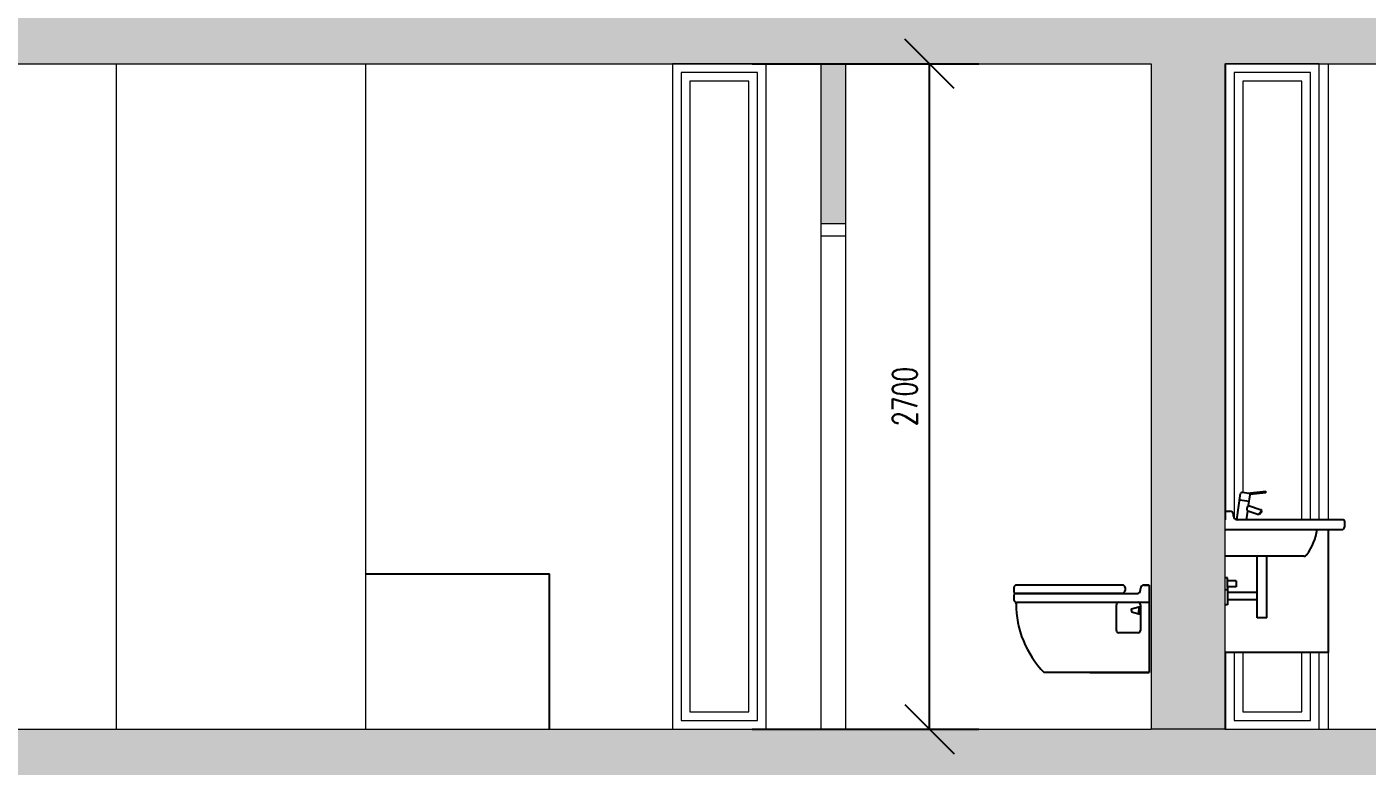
# Model space of a CAD drawing. Header units: metres. Extents: x -45 to 1930, y -347 to 488.
# Drawn here: x 238.15 to 243.59, y -141 to -138 of the extents above; entities that cross this region are included whole.
import ezdxf

# ---------------------------------------------------------------- set-up
doc = ezdxf.new("R2010")
doc.units = ezdxf.units.M
doc.header["$PDMODE"] = 3
for name, color, linetype in [('JIKA-2D', 251, 'Continuous'), ('koty', 4, 'Continuous'), ('okna', 4, 'Continuous'), ('popis', 6, 'Continuous'), ('SRAFY', 3, 'Continuous'), ('stafaz', 254, 'Continuous'), ('ZARIZOVAKY', 251, 'Continuous'), ('zařízení kuchyně', 32, 'Continuous')]:
    doc.layers.add(name, color=color, linetype=linetype)
doc.styles.add('ROMANS', font='romans.shx', dxfattribs={"width": 0.7})
doc.dimstyles.new('andr', dxfattribs={"dimtxt": 0.1, "dimasz": 0.2, "dimexe": 0.2, "dimexo": 0.2, "dimgap": 0.05, "dimtad": 1, "dimlfac": 1000, "dimrnd": 10, "dimtxsty": 'Standard', "dimblk": 'OBLIQUE', "dimcen": 2.5, "dimclrd": 7, "dimclre": 7, "dimclrt": 7, "dimadec": 0, "dimazin": 0, "dimtfac": 1, "dimtmove": 0, "dimatfit": 3, "dimldrblk": 'OBLIQUE', "dimfxl": 0, "dimarcsym": 0})

# ---------------------------------------------------------------- blocks, each defined once
blk = doc.blocks.new('WC 540 Starck bok')
at = {"layer": 'JIKA-2D', "linetype": 'ByBlock'}
for p, q in [((51.0865, 46.5761), (51.0865, 46.5586)), ((51.5273, 46.5861), (51.0965, 46.5861)), ((51.5373, 46.5761), (51.5373, 46.5636)), ((51.615, 46.5861), (51.635, 46.5861)), ((51.635, 46.5861), (51.615, 46.5861)), ((51.635, 46.5861), (51.635, 46.2311)), ((51.0865, 46.5461), (51.0865, 46.5261)), ((51.0915, 46.5536), (51.5273, 46.5536)), ((51.0915, 46.5511), (51.585, 46.5511)), ((51.6, 46.5661), (51.6, 46.5711)), ((51.6, 46.5661), (51.6, 46.5661)), ((51.0965, 46.5161), (51.635, 46.5161)), ((51.5023, 46.5161), (51.6, 46.5161)), ((51.5023, 46.4021), (51.5023, 46.5061)), ((51.5123, 46.5161), (51.59, 46.5161)), ((51.5635, 46.489), (51.5935, 46.4978)), ((51.5635, 46.4833), (51.5635, 46.489)), ((51.5635, 46.4833), (51.5635, 46.4777)), ((51.5635, 46.4777), (51.5935, 46.4689)), ((51.5935, 46.4978), (51.6, 46.4978)), ((51.5935, 46.4978), (51.5935, 46.4833)), ((51.5935, 46.4689), (51.5935, 46.4833)), ((51.5935, 46.4689), (51.6, 46.4689)), ((51.6, 46.5061), (51.6, 46.4021)), ((51.59, 46.3921), (51.5123, 46.3921)), ((51.635, 46.2311), (51.2093, 46.2311)), ((51.3949, 46.2311), (51.635, 46.2311))]:
    blk.add_line(p, q, dxfattribs=at)
for centre, radius, start, end in [((51.0965, 46.5761), 0.01, 90, 180), ((51.5273, 46.5761), 0.01, 0, 90), ((51.615, 46.5711), 0.015, 90, 180), ((51.0915, 46.5586), 0.005, 180, 270), ((51.0915, 46.5461), 0.005, 90, 180), ((51.0965, 46.5261), 0.01, 180, 234.8913), ((51.5273, 46.5636), 0.01, 270, 360), ((51.585, 46.5661), 0.015, 270, 0), ((51.085, 46.5097), 0.01, 7.5181, 54.8913), ((51.4916, 46.5097), 0.3966, 179.811, 224.6328), ((51.5123, 46.5061), 0.01, 90, 180), ((51.59, 46.5061), 0.01, 360, 90), ((51.5123, 46.4021), 0.01, 180, 270), ((51.59, 46.4021), 0.01, 270, 0)]:
    blk.add_arc(centre, radius, start, end, dxfattribs=at)
blk = doc.blocks.new('_OBLIQUE')
at = {"color": 0, "linetype": 'ByBlock'}
blk.add_line((-0.5, -0.5), (0.5, 0.5), dxfattribs=at)
blk = doc.blocks.new('*D44')
at = {"layer": 'Defpoints', "color": 0, "linetype": 'Continuous', "lineweight": 0}
for p in [(240.8928, -138.1472), (241.8131, -138.1472), (240.8928, -140.8472)]:
    blk.add_point(p, dxfattribs=at)
at = {"layer": 'koty', "color": 7, "linetype": 'Continuous', "lineweight": -2}
for p, q in [((241.0928, -138.1472), (242.0131, -138.1472)), ((241.8131, -140.8472), (241.8131, -138.1472)), ((241.0928, -140.8472), (242.0131, -140.8472))]:
    blk.add_line(p, q, dxfattribs=at)
at = {"layer": 'koty', "color": 7, "linetype": 'Continuous', "lineweight": -2, "xscale": 0.2, "yscale": 0.2, "zscale": 0.2}
for p, rotation in [((241.8131, -138.1472), 90), ((241.8131, -140.8472), 270)]:
    blk.add_blockref('_OBLIQUE', p, dxfattribs=dict(at, rotation=rotation))
at = {"layer": 'koty', "color": 7, "linetype": 'Continuous', "lineweight": 0, "insert": (241.7131, -139.4972), "char_height": 0.1, "attachment_point": 5, "rotation": 90, "style": 'ROMANS'}
blk.add_mtext('2700', dxfattribs=at)

msp = doc.modelspace()

# ---------------------------------------------------------------- hatches: boundary and pattern name
at = {"layer": 'SRAFY', "linetype": 'Continuous', "lineweight": 0}
msp.add_hatch(color=256, dxfattribs=at).paths.add_polyline_path([(233.704501, -137.847185), (233.254501, -137.847185), (233.254501, -141.147185), (240.254501, -141.147185), (244.287007, -141.147185), (244.287007, -141.597185), (244.387007, -141.597185), (244.387007, -141.147185), (247.282439, -141.147185), (247.282439, -141.597185), (247.382439, -141.597185), (247.382439, -141.147185), (248.532439, -141.147185), (248.532439, -141.011736), (247.382439, -141.011736), (247.382439, -140.847185), (247.082439, -140.847185), (245.732439, -140.847185), (245.632439, -140.847185), (244.582439, -140.847185), (244.482439, -140.847185), (243.012439, -140.847185), (242.712439, -140.847185), (233.704501, -140.847185), (233.704501, -138.147185), (241.372439, -138.147185), (241.372439, -138.797185), (241.472439, -138.797185), (241.472439, -138.147185), (242.712439, -138.147185), (242.712439, -140.847185), (243.012439, -140.847185), (243.012439, -140.535641), (243.012439, -138.147185), (243.394886, -138.147185), (244.482439, -138.147185), (244.482439, -140.847185), (244.582439, -140.847185), (244.582439, -138.147185), (245.632439, -138.147185), (245.632439, -140.847185), (245.732439, -140.847185), (245.732439, -138.147185), (247.082439, -138.147185), (247.082439, -140.847185), (247.382439, -140.847185), (247.382439, -138.147185), (248.532439, -138.147185), (248.532439, -138.023656), (248.257439, -138.023656), (247.382439, -138.023656), (247.382439, -137.847185), (246.223101, -137.847185), (246.195597, -137.947185), (246.168094, -137.847185), (245.732439, -137.847185), (245.632439, -137.847185), (244.582439, -137.847185), (244.482439, -137.847185), (243.012439, -137.847185), (242.712439, -137.847185)])

# ---------------------------------------------------------------- linework, layer by layer
at = {"linetype": 'Continuous', "lineweight": 0}
msp.add_line((243.012439, -140.847185), (242.712439, -140.847185), dxfattribs=at)
at = {"layer": 'JIKA-2D', "linetype": 'ByBlock'}
for p, q in [((243.110477, -139.890663), (243.081746, -139.886542)), ((243.104068, -139.889744), (243.178152, -139.881909)), ((243.178872, -139.888717), (243.114788, -139.895387)), ((243.178872, -139.888717), (243.178152, -139.881909)), ((243.060834, -139.997099), (243.076087, -139.890781)), ((243.110993, -139.923513), (243.072363, -139.917971)), ((243.108511, -139.939574), (243.114716, -139.896323)), ((243.108511, -139.939574), (243.159942, -139.956985)), ((243.012439, -139.962185), (243.032439, -139.962185)), ((243.047439, -139.982185), (243.047439, -139.977185)), ((243.492439, -139.997185), (243.062439, -139.997185)), ((243.100246, -139.997185), (243.10522, -139.962514)), ((243.145579, -139.975659), (243.10522, -139.962514)), ((243.160982, -139.961043), (243.148195, -139.974972)), ((243.151138, -139.977172), (243.148195, -139.974972)), ((243.163924, -139.963243), (243.151138, -139.977172)), ((243.163924, -139.963243), (243.160982, -139.961043)), ((243.012439, -140.037185), (243.487439, -140.037185)), ((243.497439, -140.002185), (243.497439, -140.027185)), ((243.332735, -140.145641), (243.012439, -140.145641)), ((243.142674, -140.395641), (243.142674, -140.145641)), ((243.182674, -140.395641), (243.182674, -140.145641)), ((243.022439, -140.23296), (243.012439, -140.23296)), ((243.022439, -140.272185), (243.022439, -140.23296)), ((243.058425, -140.245414), (243.022439, -140.245414)), ((243.058425, -140.268956), (243.022439, -140.268956)), ((243.058425, -140.245414), (243.058425, -140.268956)), ((243.022439, -140.281411), (243.012439, -140.281411)), ((243.022439, -140.272185), (243.022439, -140.342185)), ((243.142674, -140.292185), (243.022439, -140.292185)), ((243.142674, -140.322185), (243.022439, -140.322185)), ((243.022439, -140.342185), (243.012439, -140.342185)), ((243.182674, -140.395641), (243.142674, -140.395641))]:
    msp.add_line(p, q, dxfattribs=at)
for centre, radius, start, end in [((243.081036, -139.891491), 0.005, 81.836004, 171.836004), ((243.116891, -139.952545), 0.015442, 122.862066, 219.9409), ((243.109767, -139.895613), 0.005, 351.836004, 81.836004), ((243.032439, -139.977185), 0.015, 0, 90), ((243.062439, -139.982185), 0.015, 180, 270), ((243.146354, -139.973282), 0.0025, 251.960508, 317.448476), ((243.15914, -139.959353), 0.0025, 317.448476, 71.297998), ((243.492439, -140.002185), 0.005, 0, 90), ((243.487439, -140.027185), 0.01, 270, 0)]:
    msp.add_arc(centre, radius, start, end, dxfattribs=at)
at = {"layer": 'okna', "linetype": 'Continuous', "lineweight": 0}
for p, q in [((241.372439, -138.847185), (241.372439, -140.847185)), ((241.472439, -138.847185), (241.472439, -140.847185))]:
    msp.add_line(p, q, dxfattribs=at)
at = {"layer": 'popis', "linetype": 'Continuous', "lineweight": 0}
for p, q in [((238.511875, -138.147185), (238.511875, -140.847185)), ((239.523548, -138.147185), (239.523548, -140.847185)), ((243.012439, -138.147185), (243.012439, -140.535641)), ((241.472439, -138.797185), (241.372439, -138.797185)), ((243.012439, -140.535641), (243.012439, -140.847185))]:
    msp.add_line(p, q, dxfattribs=at)
at = {"layer": 'SRAFY', "linetype": 'Continuous', "lineweight": 0}
for p, q in [((233.704501, -138.147185), (241.372439, -138.147185)), ((241.372439, -138.147185), (241.372439, -138.847185)), ((241.472439, -138.147185), (241.472439, -138.847185)), ((241.472439, -138.147185), (242.712439, -138.147185)), ((242.712439, -138.147185), (242.712439, -140.847185)), ((243.012439, -138.147185), (244.482439, -138.147185)), ((243.432439, -139.997185), (243.432439, -138.147185)), ((241.472439, -138.847185), (241.372439, -138.847185)), ((243.432439, -140.847185), (243.432439, -140.037185)), ((233.704501, -140.847185), (242.712439, -140.847185)), ((243.012439, -140.847185), (244.482439, -140.847185))]:
    msp.add_line(p, q, dxfattribs=at)
at = {"layer": 'stafaz', "linetype": 'ByBlock'}
for p in [(239.523548, -140.217185), (240.270068, -140.847185)]:
    msp.add_line(p, (240.270068, -140.217185), dxfattribs=at)
at = {"layer": 'ZARIZOVAKY', "linetype": 'Continuous', "lineweight": 0}
for points in [[(241.149761, -138.147185), (240.769761, -138.147185), (240.769761, -140.847185), (241.149761, -140.847185)], [(241.114761, -138.182185), (240.804761, -138.182185), (240.804761, -140.812185), (241.114761, -140.812185)], [(241.079761, -138.217185), (240.839761, -138.217185), (240.839761, -140.777185), (241.079761, -140.777185)]]:
    msp.add_lwpolyline(points, close=True, dxfattribs=at)
for points in [[(243.394886, -139.997185), (243.394886, -138.147185), (243.014886, -138.147185), (243.014886, -139.997185)], [(243.359886, -139.997185), (243.359886, -138.182185), (243.049886, -138.182185), (243.049886, -139.990397)], [(243.324886, -139.997185), (243.324886, -138.217185), (243.084886, -138.217185), (243.084886, -139.886992)], [(243.014886, -140.535641), (243.014886, -140.847185), (243.394886, -140.847185), (243.394886, -140.535641)], [(243.049886, -140.535641), (243.049886, -140.812185), (243.359886, -140.812185), (243.359886, -140.535641)], [(243.084886, -140.535641), (243.084886, -140.777185), (243.324886, -140.777185), (243.324886, -140.535641)]]:
    msp.add_lwpolyline(points, dxfattribs=at)
at = {"layer": 'zařízení kuchyně', "color": 251, "linetype": 'ByBlock', "ltscale": 0.8}
for p, q in [((243.432052, -140.037185), (243.432052, -140.535641)), ((243.432052, -140.535641), (243.012439, -140.535641))]:
    msp.add_line(p, q, dxfattribs=at)
for centre, radius, start, end in [((243.142853, -139.996544), 0.247434, 324.976886, 350.546407), ((243.332735, -140.130641), 0.015, 270, 328.186282)]:
    msp.add_arc(centre, radius, start, end, dxfattribs=at)

# ---------------------------------------------------------------- block references
at = {"layer": 'stafaz', "linetype": 'ByBlock'}
msp.add_blockref('WC 540 Starck bok', (191.069674, -186.848254), dxfattribs=at)

# ---------------------------------------------------------------- dimensions: what is measured, and where the dimension line sits
at = {"layer": 'koty', "linetype": 'Continuous', "lineweight": 0}
dim = msp.add_linear_dim(base=(241.813071, -138.147185), p1=(240.892836, -140.847185), p2=(240.892836, -138.147185), angle=90, dimstyle='andr', override={"dimtxsty": 'ROMANS'}, dxfattribs=at)
dim.commit()
dim.dimension.update_dxf_attribs({"geometry": '*D44', "text_midpoint": (241.713071, -139.497185)})

doc.saveas('drawing.dxf')
